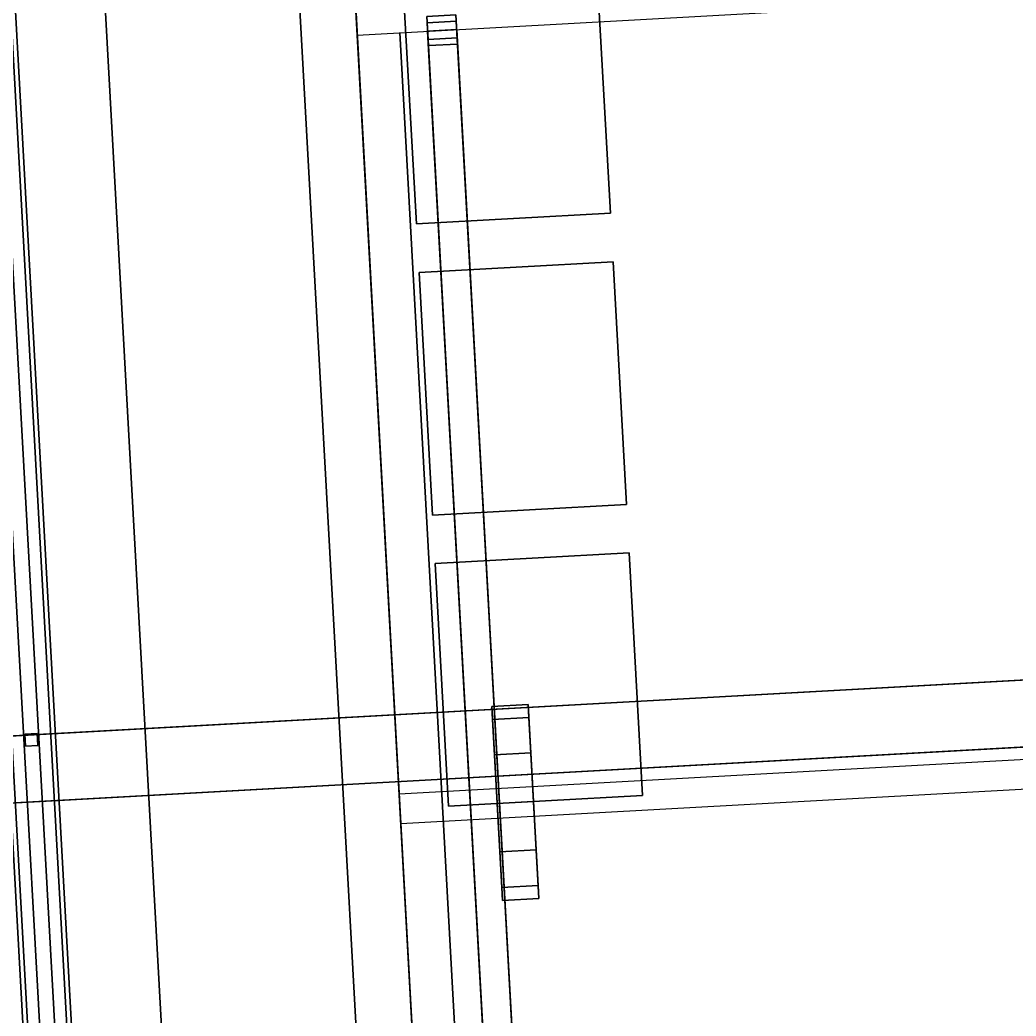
# Model space of a CAD drawing. Header units: millimetres. Extents: x -2005 to 6910, y -1718 to 7197.
# Drawn here: x -349 to 471, y 478 to 1298 of the extents above; entities that cross this region are included whole.
import ezdxf

# ---------------------------------------------------------------- set-up
doc = ezdxf.new("R2010")
doc.units = ezdxf.units.MM
for name, color, linetype in [('allocated_RRU_W_0', 7, 'Continuous'), ('allocated_RRU_W_1', 7, 'Continuous'), ('allocated_RRU_W_2', 7, 'Continuous'), ('embedded_beam_1', 7, 'Continuous'), ('embedded_beam_2', 7, 'Continuous'), ('fourth_floor_steel_deck', 7, 'Continuous'), ('retained_roof_bracing', 7, 'Continuous'), ('roof_cable_tray', 7, 'Continuous'), ('roof_guard', 7, 'Continuous'), ('roof_guard_mesh', 7, 'Continuous'), ('roof_parapet', 7, 'Continuous'), ('roof_slab', 7, 'Continuous'), ('tank_bosses_W', 7, 'Continuous'), ('tank_panels_W', 7, 'Continuous'), ('tank_ribs_W', 7, 'Continuous')]:
    doc.layers.add(name, color=color, linetype=linetype)

msp = doc.modelspace()

# ---------------------------------------------------------------- linework, layer by layer
at = {"layer": 'allocated_RRU_W_0'}
for points in [[(4.05, 651.22, 20700), (-6.99, 850.91, 20700), (152.77, 859.75, 20700), (163.81, 660.05, 20700)], [(4.05, 651.22, 21120), (163.81, 660.05, 21120), (152.77, 859.75, 21120), (-6.99, 850.91, 21120)], [(152.77, 859.75, 20700), (-6.99, 850.91, 20700), (-6.99, 850.91, 21120), (152.77, 859.75, 21120)], [(163.81, 660.05, 20700), (152.77, 859.75, 20700), (152.77, 859.75, 21120), (163.81, 660.05, 21120)], [(-6.99, 850.91, 20700), (4.05, 651.22, 20700), (4.05, 651.22, 21120), (-6.99, 850.91, 21120)], [(4.05, 651.22, 20700), (163.81, 660.05, 20700), (163.81, 660.05, 21120), (4.05, 651.22, 21120)]]:
    msp.add_3dface(points, dxfattribs=at)
at = {"layer": 'allocated_RRU_W_1'}
for points in [[(-9.2, 890.85, 20700), (-20.24, 1090.55, 20700), (139.52, 1099.38, 20700), (150.56, 899.68, 20700)], [(-9.2, 890.85, 21120), (150.56, 899.68, 21120), (139.52, 1099.38, 21120), (-20.24, 1090.55, 21120)], [(139.52, 1099.38, 20700), (-20.24, 1090.55, 20700), (-20.24, 1090.55, 21120), (139.52, 1099.38, 21120)], [(150.56, 899.68, 20700), (139.52, 1099.38, 20700), (139.52, 1099.38, 21120), (150.56, 899.68, 21120)], [(-20.24, 1090.55, 20700), (-9.2, 890.85, 20700), (-9.2, 890.85, 21120), (-20.24, 1090.55, 21120)], [(-9.2, 890.85, 20700), (150.56, 899.68, 20700), (150.56, 899.68, 21120), (-9.2, 890.85, 21120)]]:
    msp.add_3dface(points, dxfattribs=at)
at = {"layer": 'allocated_RRU_W_2'}
for points in [[(-22.45, 1130.48, 20700), (-33.49, 1330.18, 20700), (126.27, 1339.01, 20700), (137.31, 1139.32, 20700)], [(-22.45, 1130.48, 21120), (137.31, 1139.32, 21120), (126.27, 1339.01, 21120), (-33.49, 1330.18, 21120)], [(137.31, 1139.32, 20700), (126.27, 1339.01, 20700), (126.27, 1339.01, 21120), (137.31, 1139.32, 21120)], [(-33.49, 1330.18, 20700), (-22.45, 1130.48, 20700), (-22.45, 1130.48, 21120), (-33.49, 1330.18, 21120)], [(-22.45, 1130.48, 20700), (137.31, 1139.32, 20700), (137.31, 1139.32, 21120), (-22.45, 1130.48, 21120)]]:
    msp.add_3dface(points, dxfattribs=at)
at = {"layer": 'embedded_beam_1'}
msp.add_3dface([(-35.22, 637.03, 24820), (5156.85, 924.11, 24820), (5155.52, 948.07, 24820), (-36.55, 660.99, 24820)], dxfattribs=at)
at = {"layer": 'embedded_beam_2'}
msp.add_3dface([(-71.11, 1286.04, 24820), (5120.96, 1573.11, 24820), (5119.64, 1597.08, 24820), (-72.43, 1310, 24820)], dxfattribs=at)
at = {"layer": 'fourth_floor_steel_deck'}
msp.add_3dface([(0, 0, 20725), (5192.07, 287.08, 20725), (5098.22, 1984.49, 20725), (-93.85, 1697.41, 20725)], dxfattribs=at)
at = {"layer": 'retained_roof_bracing'}
for points in [[(-518.55, 699.94, 25082.1), (-560.25, 697.63, 25117.9), (637.92, 763.88, 26517.9), (679.62, 766.19, 26482.1)], [(-560.25, 697.63, 25117.9), (-557.21, 642.72, 25117.9), (640.96, 708.97, 26517.9), (637.92, 763.88, 26517.9)], [(-515.52, 645.02, 25082.1), (-518.55, 699.94, 25082.1), (679.62, 766.19, 26482.1), (682.65, 711.27, 26482.1)], [(-557.21, 642.72, 25117.9), (-515.52, 645.02, 25082.1), (682.65, 711.27, 26482.1), (640.96, 708.97, 26517.9)]]:
    msp.add_3dface(points, dxfattribs=at)
at = {"layer": 'roof_cable_tray'}
for points in [[(-339.96, 5315.34, 25137.5), (-499.72, 5306.5, 25137.5), (-198.73, -137.18, 25137.5), (-38.97, -128.35, 25137.5)], [(-499.72, 5306.5, 25062.5), (-339.96, 5315.34, 25062.5), (-38.97, -128.35, 25062.5), (-198.73, -137.18, 25062.5)], [(-339.96, 5315.34, 25062.5), (-339.96, 5315.34, 25137.5), (-38.97, -128.35, 25137.5), (-38.97, -128.35, 25062.5)], [(-499.72, 5306.5, 25137.5), (-499.72, 5306.5, 25062.5), (-198.73, -137.18, 25062.5), (-198.73, -137.18, 25137.5)]]:
    msp.add_3dface(points, dxfattribs=at)
at = {"layer": 'roof_guard'}
for points in [[(-623.15, 5473.95, 25100), (-619.34, 5474.16, 25088.24), (-299.14, -317, 25088.24), (-302.95, -317.21, 25100)], [(-619.34, 5474.16, 25111.76), (-623.15, 5473.95, 25100), (-302.95, -317.21, 25100), (-299.14, -317, 25111.76)], [(-623.15, 5473.95, 26050), (-619.34, 5474.16, 26038.24), (-299.14, -317, 26038.24), (-302.95, -317.21, 26050)], [(-619.34, 5474.16, 26061.76), (-623.15, 5473.95, 26050), (-302.95, -317.21, 26050), (-299.14, -317, 26061.76)], [(-619.34, 5474.16, 25088.24), (-609.35, 5474.71, 25080.98), (-289.15, -316.45, 25080.98), (-299.14, -317, 25088.24)], [(-609.35, 5474.71, 25119.02), (-619.34, 5474.16, 25111.76), (-299.14, -317, 25111.76), (-289.15, -316.45, 25119.02)], [(-619.34, 5474.16, 26038.24), (-609.35, 5474.71, 26030.98), (-289.15, -316.45, 26030.98), (-299.14, -317, 26038.24)], [(-609.35, 5474.71, 26069.02), (-619.34, 5474.16, 26061.76), (-299.14, -317, 26061.76), (-289.15, -316.45, 26069.02)], [(-609.35, 5474.71, 25080.98), (-597.01, 5475.39, 25080.98), (-276.81, -315.76, 25080.98), (-289.15, -316.45, 25080.98)], [(-597.01, 5475.39, 25119.02), (-609.35, 5474.71, 25119.02), (-289.15, -316.45, 25119.02), (-276.81, -315.76, 25119.02)], [(-609.35, 5474.71, 26030.98), (-597.01, 5475.39, 26030.98), (-276.81, -315.76, 26030.98), (-289.15, -316.45, 26030.98)], [(-597.01, 5475.39, 26069.02), (-609.35, 5474.71, 26069.02), (-289.15, -316.45, 26069.02), (-276.81, -315.76, 26069.02)], [(-597.01, 5475.39, 25080.98), (-587.03, 5475.94, 25088.24), (-266.82, -315.21, 25088.24), (-276.81, -315.76, 25080.98)], [(-587.03, 5475.94, 25111.76), (-597.01, 5475.39, 25119.02), (-276.81, -315.76, 25119.02), (-266.82, -315.21, 25111.76)], [(-597.01, 5475.39, 26030.98), (-587.03, 5475.94, 26038.24), (-266.82, -315.21, 26038.24), (-276.81, -315.76, 26030.98)], [(-587.03, 5475.94, 26061.76), (-597.01, 5475.39, 26069.02), (-276.81, -315.76, 26069.02), (-266.82, -315.21, 26061.76)], [(-587.03, 5475.94, 25088.24), (-583.21, 5476.15, 25100), (-263.01, -315, 25100), (-266.82, -315.21, 25088.24)], [(-583.21, 5476.15, 25100), (-587.03, 5475.94, 25111.76), (-266.82, -315.21, 25111.76), (-263.01, -315, 25100)], [(-587.03, 5475.94, 26038.24), (-583.21, 5476.15, 26050), (-263.01, -315, 26050), (-266.82, -315.21, 26038.24)], [(-583.21, 5476.15, 26050), (-587.03, 5475.94, 26061.76), (-266.82, -315.21, 26061.76), (-263.01, -315, 26050)]]:
    msp.add_3dface(points, dxfattribs=at)
at = {"layer": 'roof_guard_mesh'}
for points in [[(-344.2, 700.6, 25080), (-344.76, 710.58, 25080), (-334.77, 711.13, 25080), (-334.22, 701.15, 25080)], [(-344.2, 700.6, 26050), (-334.22, 701.15, 26050), (-334.77, 711.13, 26050), (-344.76, 710.58, 26050)], [(-334.77, 711.13, 25080), (-344.76, 710.58, 25080), (-344.76, 710.58, 26050), (-334.77, 711.13, 26050)], [(-344.76, 710.58, 25080), (-344.2, 700.6, 25080), (-344.2, 700.6, 26050), (-344.76, 710.58, 26050)], [(-334.22, 701.15, 25080), (-334.77, 711.13, 25080), (-334.77, 711.13, 26050), (-334.22, 701.15, 26050)], [(-344.2, 700.6, 25080), (-334.22, 701.15, 25080), (-334.22, 701.15, 26050), (-344.2, 700.6, 26050)]]:
    msp.add_3dface(points, dxfattribs=at)
at = {"layer": 'roof_parapet'}
for points in [[(-649.01, -35.88, 25000), (-936.09, 5156.18, 25000), (-287.08, 5192.07, 25000), (0, 0, 25000)], [(-649.01, -35.88, 25550), (0, 0, 25550), (-287.08, 5192.07, 25550), (-936.09, 5156.18, 25550)], [(0, 0, 25000), (-287.08, 5192.07, 25000), (-287.08, 5192.07, 25550), (0, 0, 25550)]]:
    msp.add_3dface(points, dxfattribs=at)
at = {"layer": 'roof_slab'}
for points in [[(0, 0, 24825), (-99.37, 1797.25, 24825), (5092.7, 2084.33, 24825), (5192.07, 287.08, 24825)], [(0, 0, 25000), (5192.07, 287.08, 25000), (5092.7, 2084.33, 25000), (-99.37, 1797.25, 25000)], [(-99.37, 1797.25, 24825), (0, 0, 24825), (0, 0, 25000), (-99.37, 1797.25, 25000)]]:
    msp.add_3dface(points, dxfattribs=at)
at = {"layer": 'tank_bosses_W'}
for points in [[(40.17, 722.6, 21147.5), (39.58, 733.3, 21187.5), (69.53, 734.96, 21187.5), (70.12, 724.26, 21147.5)], [(39.58, 733.3, 21187.5), (40.17, 722.6, 21227.5), (70.12, 724.26, 21227.5), (69.53, 734.96, 21187.5)], [(40.17, 722.6, 22072.5), (39.58, 733.3, 22112.5), (69.53, 734.96, 22112.5), (70.12, 724.26, 22072.5)], [(39.58, 733.3, 22112.5), (40.17, 722.6, 22152.5), (70.12, 724.26, 22152.5), (69.53, 734.96, 22112.5)], [(40.17, 722.6, 22997.5), (39.58, 733.3, 23037.5), (69.53, 734.96, 23037.5), (70.12, 724.26, 22997.5)], [(39.58, 733.3, 23037.5), (40.17, 722.6, 23077.5), (70.12, 724.26, 23077.5), (69.53, 734.96, 23037.5)], [(40.17, 722.6, 23922.5), (39.58, 733.3, 23962.5), (69.53, 734.96, 23962.5), (70.12, 724.26, 23922.5)], [(39.58, 733.3, 23962.5), (40.17, 722.6, 24002.5), (70.12, 724.26, 24002.5), (69.53, 734.96, 23962.5)], [(47.82, 584.25, 21227.5), (40.17, 722.6, 21227.5), (39.58, 733.3, 21187.5)], [(47.82, 584.25, 21227.5), (39.58, 733.3, 21187.5), (40.17, 722.6, 21147.5)], [(47.82, 584.25, 22152.5), (40.17, 722.6, 22152.5), (39.58, 733.3, 22112.5)], [(47.82, 584.25, 22152.5), (39.58, 733.3, 22112.5), (40.17, 722.6, 22072.5)], [(47.82, 584.25, 23077.5), (40.17, 722.6, 23077.5), (39.58, 733.3, 23037.5)], [(47.82, 584.25, 23077.5), (39.58, 733.3, 23037.5), (40.17, 722.6, 22997.5)], [(47.82, 584.25, 24002.5), (40.17, 722.6, 24002.5), (39.58, 733.3, 23962.5)], [(47.82, 584.25, 24002.5), (39.58, 733.3, 23962.5), (40.17, 722.6, 23922.5)], [(78.36, 575.2, 21187.5), (70.12, 724.26, 21147.5), (69.53, 734.96, 21187.5)], [(78.36, 575.2, 21187.5), (69.53, 734.96, 21187.5), (70.12, 724.26, 21227.5)], [(78.36, 575.2, 22112.5), (70.12, 724.26, 22072.5), (69.53, 734.96, 22112.5)], [(78.36, 575.2, 22112.5), (69.53, 734.96, 22112.5), (70.12, 724.26, 22152.5)], [(78.36, 575.2, 23037.5), (70.12, 724.26, 22997.5), (69.53, 734.96, 23037.5)], [(78.36, 575.2, 23037.5), (69.53, 734.96, 23037.5), (70.12, 724.26, 23077.5)], [(78.36, 575.2, 23962.5), (70.12, 724.26, 23922.5), (69.53, 734.96, 23962.5)], [(78.36, 575.2, 23962.5), (69.53, 734.96, 23962.5), (70.12, 724.26, 24002.5)], [(41.78, 693.36, 21118.22), (40.17, 722.6, 21147.5), (70.12, 724.26, 21147.5), (71.74, 695.02, 21118.22)], [(40.17, 722.6, 21227.5), (41.78, 693.36, 21256.78), (71.74, 695.02, 21256.78), (70.12, 724.26, 21227.5)], [(41.78, 693.36, 22043.22), (40.17, 722.6, 22072.5), (70.12, 724.26, 22072.5), (71.74, 695.02, 22043.22)], [(40.17, 722.6, 22152.5), (41.78, 693.36, 22181.78), (71.74, 695.02, 22181.78), (70.12, 724.26, 22152.5)], [(41.78, 693.36, 22968.22), (40.17, 722.6, 22997.5), (70.12, 724.26, 22997.5), (71.74, 695.02, 22968.22)], [(40.17, 722.6, 23077.5), (41.78, 693.36, 23106.78), (71.74, 695.02, 23106.78), (70.12, 724.26, 23077.5)], [(41.78, 693.36, 23893.22), (40.17, 722.6, 23922.5), (70.12, 724.26, 23922.5), (71.74, 695.02, 23893.22)], [(40.17, 722.6, 24002.5), (41.78, 693.36, 24031.78), (71.74, 695.02, 24031.78), (70.12, 724.26, 24002.5)], [(47.82, 584.25, 21227.5), (41.78, 693.36, 21256.78), (40.17, 722.6, 21227.5)], [(47.82, 584.25, 21227.5), (40.17, 722.6, 21147.5), (41.78, 693.36, 21118.22)], [(47.82, 584.25, 22152.5), (41.78, 693.36, 22181.78), (40.17, 722.6, 22152.5)], [(47.82, 584.25, 22152.5), (40.17, 722.6, 22072.5), (41.78, 693.36, 22043.22)], [(47.82, 584.25, 23077.5), (41.78, 693.36, 23106.78), (40.17, 722.6, 23077.5)], [(47.82, 584.25, 23077.5), (40.17, 722.6, 22997.5), (41.78, 693.36, 22968.22)], [(47.82, 584.25, 24002.5), (41.78, 693.36, 24031.78), (40.17, 722.6, 24002.5)], [(47.82, 584.25, 24002.5), (40.17, 722.6, 23922.5), (41.78, 693.36, 23893.22)], [(78.36, 575.2, 21187.5), (71.74, 695.02, 21118.22), (70.12, 724.26, 21147.5)], [(78.36, 575.2, 21187.5), (70.12, 724.26, 21227.5), (71.74, 695.02, 21256.78)], [(78.36, 575.2, 22112.5), (71.74, 695.02, 22043.22), (70.12, 724.26, 22072.5)], [(78.36, 575.2, 22112.5), (70.12, 724.26, 22152.5), (71.74, 695.02, 22181.78)], [(78.36, 575.2, 23037.5), (71.74, 695.02, 22968.22), (70.12, 724.26, 22997.5)], [(78.36, 575.2, 23037.5), (70.12, 724.26, 23077.5), (71.74, 695.02, 23106.78)], [(78.36, 575.2, 23962.5), (71.74, 695.02, 23893.22), (70.12, 724.26, 23922.5)], [(78.36, 575.2, 23962.5), (70.12, 724.26, 24002.5), (71.74, 695.02, 24031.78)], [(43.99, 653.43, 21107.5), (41.78, 693.36, 21118.22), (71.74, 695.02, 21118.22), (73.95, 655.08, 21107.5)], [(41.78, 693.36, 21256.78), (43.99, 653.43, 21267.5), (73.95, 655.08, 21267.5), (71.74, 695.02, 21256.78)], [(43.99, 653.43, 22032.5), (41.78, 693.36, 22043.22), (71.74, 695.02, 22043.22), (73.95, 655.08, 22032.5)], [(41.78, 693.36, 22181.78), (43.99, 653.43, 22192.5), (73.95, 655.08, 22192.5), (71.74, 695.02, 22181.78)], [(43.99, 653.43, 22957.5), (41.78, 693.36, 22968.22), (71.74, 695.02, 22968.22), (73.95, 655.08, 22957.5)], [(41.78, 693.36, 23106.78), (43.99, 653.43, 23117.5), (73.95, 655.08, 23117.5), (71.74, 695.02, 23106.78)], [(43.99, 653.43, 23882.5), (41.78, 693.36, 23893.22), (71.74, 695.02, 23893.22), (73.95, 655.08, 23882.5)], [(41.78, 693.36, 24031.78), (43.99, 653.43, 24042.5), (73.95, 655.08, 24042.5), (71.74, 695.02, 24031.78)], [(47.82, 584.25, 21227.5), (43.99, 653.43, 21267.5), (41.78, 693.36, 21256.78)], [(47.82, 584.25, 21227.5), (41.78, 693.36, 21118.22), (43.99, 653.43, 21107.5)], [(47.82, 584.25, 22152.5), (43.99, 653.43, 22192.5), (41.78, 693.36, 22181.78)], [(47.82, 584.25, 22152.5), (41.78, 693.36, 22043.22), (43.99, 653.43, 22032.5)], [(47.82, 584.25, 23077.5), (43.99, 653.43, 23117.5), (41.78, 693.36, 23106.78)], [(47.82, 584.25, 23077.5), (41.78, 693.36, 22968.22), (43.99, 653.43, 22957.5)], [(47.82, 584.25, 24002.5), (43.99, 653.43, 24042.5), (41.78, 693.36, 24031.78)], [(47.82, 584.25, 24002.5), (41.78, 693.36, 23893.22), (43.99, 653.43, 23882.5)], [(78.36, 575.2, 21187.5), (73.95, 655.08, 21107.5), (71.74, 695.02, 21118.22)], [(78.36, 575.2, 21187.5), (71.74, 695.02, 21256.78), (73.95, 655.08, 21267.5)], [(78.36, 575.2, 22112.5), (73.95, 655.08, 22032.5), (71.74, 695.02, 22043.22)], [(78.36, 575.2, 22112.5), (71.74, 695.02, 22181.78), (73.95, 655.08, 22192.5)], [(78.36, 575.2, 23037.5), (73.95, 655.08, 22957.5), (71.74, 695.02, 22968.22)], [(78.36, 575.2, 23037.5), (71.74, 695.02, 23106.78), (73.95, 655.08, 23117.5)], [(78.36, 575.2, 23962.5), (73.95, 655.08, 23882.5), (71.74, 695.02, 23893.22)], [(78.36, 575.2, 23962.5), (71.74, 695.02, 24031.78), (73.95, 655.08, 24042.5)], [(46.2, 613.49, 21118.22), (43.99, 653.43, 21107.5), (73.95, 655.08, 21107.5), (76.16, 615.14, 21118.22)], [(43.99, 653.43, 21267.5), (46.2, 613.49, 21256.78), (76.16, 615.14, 21256.78), (73.95, 655.08, 21267.5)], [(46.2, 613.49, 22043.22), (43.99, 653.43, 22032.5), (73.95, 655.08, 22032.5), (76.16, 615.14, 22043.22)], [(43.99, 653.43, 22192.5), (46.2, 613.49, 22181.78), (76.16, 615.14, 22181.78), (73.95, 655.08, 22192.5)], [(46.2, 613.49, 22968.22), (43.99, 653.43, 22957.5), (73.95, 655.08, 22957.5), (76.16, 615.14, 22968.22)], [(43.99, 653.43, 23117.5), (46.2, 613.49, 23106.78), (76.16, 615.14, 23106.78), (73.95, 655.08, 23117.5)], [(46.2, 613.49, 23893.22), (43.99, 653.43, 23882.5), (73.95, 655.08, 23882.5), (76.16, 615.14, 23893.22)], [(43.99, 653.43, 24042.5), (46.2, 613.49, 24031.78), (76.16, 615.14, 24031.78), (73.95, 655.08, 24042.5)], [(47.82, 584.25, 21227.5), (46.2, 613.49, 21256.78), (43.99, 653.43, 21267.5)], [(47.82, 584.25, 21227.5), (43.99, 653.43, 21107.5), (46.2, 613.49, 21118.22)], [(47.82, 584.25, 22152.5), (46.2, 613.49, 22181.78), (43.99, 653.43, 22192.5)], [(47.82, 584.25, 22152.5), (43.99, 653.43, 22032.5), (46.2, 613.49, 22043.22)], [(47.82, 584.25, 23077.5), (46.2, 613.49, 23106.78), (43.99, 653.43, 23117.5)], [(47.82, 584.25, 23077.5), (43.99, 653.43, 22957.5), (46.2, 613.49, 22968.22)], [(47.82, 584.25, 24002.5), (46.2, 613.49, 24031.78), (43.99, 653.43, 24042.5)], [(47.82, 584.25, 24002.5), (43.99, 653.43, 23882.5), (46.2, 613.49, 23893.22)], [(78.36, 575.2, 21187.5), (76.16, 615.14, 21118.22), (73.95, 655.08, 21107.5)], [(78.36, 575.2, 21187.5), (73.95, 655.08, 21267.5), (76.16, 615.14, 21256.78)], [(78.36, 575.2, 22112.5), (76.16, 615.14, 22043.22), (73.95, 655.08, 22032.5)], [(78.36, 575.2, 22112.5), (73.95, 655.08, 22192.5), (76.16, 615.14, 22181.78)], [(78.36, 575.2, 23037.5), (76.16, 615.14, 22968.22), (73.95, 655.08, 22957.5)], [(78.36, 575.2, 23037.5), (73.95, 655.08, 23117.5), (76.16, 615.14, 23106.78)], [(78.36, 575.2, 23962.5), (76.16, 615.14, 23893.22), (73.95, 655.08, 23882.5)], [(78.36, 575.2, 23962.5), (73.95, 655.08, 24042.5), (76.16, 615.14, 24031.78)], [(47.82, 584.25, 21147.5), (46.2, 613.49, 21118.22), (76.16, 615.14, 21118.22), (77.77, 585.91, 21147.5)], [(46.2, 613.49, 21256.78), (47.82, 584.25, 21227.5), (77.77, 585.91, 21227.5), (76.16, 615.14, 21256.78)], [(47.82, 584.25, 22072.5), (46.2, 613.49, 22043.22), (76.16, 615.14, 22043.22), (77.77, 585.91, 22072.5)], [(46.2, 613.49, 22181.78), (47.82, 584.25, 22152.5), (77.77, 585.91, 22152.5), (76.16, 615.14, 22181.78)], [(47.82, 584.25, 22997.5), (46.2, 613.49, 22968.22), (76.16, 615.14, 22968.22), (77.77, 585.91, 22997.5)], [(46.2, 613.49, 23106.78), (47.82, 584.25, 23077.5), (77.77, 585.91, 23077.5), (76.16, 615.14, 23106.78)], [(47.82, 584.25, 23922.5), (46.2, 613.49, 23893.22), (76.16, 615.14, 23893.22), (77.77, 585.91, 23922.5)], [(46.2, 613.49, 24031.78), (47.82, 584.25, 24002.5), (77.77, 585.91, 24002.5), (76.16, 615.14, 24031.78)], [(47.82, 584.25, 21227.5), (46.2, 613.49, 21118.22), (47.82, 584.25, 21147.5)], [(47.82, 584.25, 22152.5), (46.2, 613.49, 22043.22), (47.82, 584.25, 22072.5)], [(47.82, 584.25, 23077.5), (46.2, 613.49, 22968.22), (47.82, 584.25, 22997.5)], [(47.82, 584.25, 24002.5), (46.2, 613.49, 23893.22), (47.82, 584.25, 23922.5)], [(78.36, 575.2, 21187.5), (77.77, 585.91, 21147.5), (76.16, 615.14, 21118.22)], [(78.36, 575.2, 21187.5), (76.16, 615.14, 21256.78), (77.77, 585.91, 21227.5)], [(78.36, 575.2, 22112.5), (77.77, 585.91, 22072.5), (76.16, 615.14, 22043.22)], [(78.36, 575.2, 22112.5), (76.16, 615.14, 22181.78), (77.77, 585.91, 22152.5)], [(78.36, 575.2, 23037.5), (77.77, 585.91, 22997.5), (76.16, 615.14, 22968.22)], [(78.36, 575.2, 23037.5), (76.16, 615.14, 23106.78), (77.77, 585.91, 23077.5)], [(78.36, 575.2, 23962.5), (77.77, 585.91, 23922.5), (76.16, 615.14, 23893.22)], [(78.36, 575.2, 23962.5), (76.16, 615.14, 24031.78), (77.77, 585.91, 24002.5)], [(48.41, 573.55, 21187.5), (47.82, 584.25, 21147.5), (77.77, 585.91, 21147.5), (78.36, 575.2, 21187.5)], [(47.82, 584.25, 21227.5), (48.41, 573.55, 21187.5), (78.36, 575.2, 21187.5), (77.77, 585.91, 21227.5)], [(48.41, 573.55, 22112.5), (47.82, 584.25, 22072.5), (77.77, 585.91, 22072.5), (78.36, 575.2, 22112.5)], [(47.82, 584.25, 22152.5), (48.41, 573.55, 22112.5), (78.36, 575.2, 22112.5), (77.77, 585.91, 22152.5)], [(48.41, 573.55, 23037.5), (47.82, 584.25, 22997.5), (77.77, 585.91, 22997.5), (78.36, 575.2, 23037.5)], [(47.82, 584.25, 23077.5), (48.41, 573.55, 23037.5), (78.36, 575.2, 23037.5), (77.77, 585.91, 23077.5)], [(48.41, 573.55, 23962.5), (47.82, 584.25, 23922.5), (77.77, 585.91, 23922.5), (78.36, 575.2, 23962.5)], [(47.82, 584.25, 24002.5), (48.41, 573.55, 23962.5), (78.36, 575.2, 23962.5), (77.77, 585.91, 24002.5)], [(47.82, 584.25, 21227.5), (47.82, 584.25, 21147.5), (48.41, 573.55, 21187.5)], [(47.82, 584.25, 22152.5), (47.82, 584.25, 22072.5), (48.41, 573.55, 22112.5)], [(47.82, 584.25, 23077.5), (47.82, 584.25, 22997.5), (48.41, 573.55, 23037.5)], [(47.82, 584.25, 24002.5), (47.82, 584.25, 23922.5), (48.41, 573.55, 23962.5)]]:
    msp.add_3dface(points, dxfattribs=at)
at = {"layer": 'tank_panels_W'}
for points in [[(-36.16, 1287.97, 20737), (34.28, 13.91, 20737), (34.28, 13.91, 21638), (-36.16, 1287.97, 21638)], [(-36.16, 1287.97, 21662), (34.28, 13.91, 21662), (34.28, 13.91, 22563), (-36.16, 1287.97, 22563)], [(-36.16, 1287.97, 22587), (34.28, 13.91, 22587), (34.28, 13.91, 23488), (-36.16, 1287.97, 23488)], [(-36.16, 1287.97, 23512), (34.28, 13.91, 23512), (34.28, 13.91, 24413), (-36.16, 1287.97, 24413)]]:
    msp.add_3dface(points, dxfattribs=at)
at = {"layer": 'tank_ribs_W'}
for points in [[(-13.86, 1301.22, 21638), (-12.53, 1277.26, 21638), (11.43, 1278.58, 21638), (10.11, 1302.54, 21638)], [(-13.86, 1301.22, 20737), (10.11, 1302.54, 20737), (11.43, 1278.58, 20737), (-12.53, 1277.26, 20737)], [(-13.86, 1301.22, 22563), (-12.53, 1277.26, 22563), (11.43, 1278.58, 22563), (10.11, 1302.54, 22563)], [(-13.86, 1301.22, 21662), (10.11, 1302.54, 21662), (11.43, 1278.58, 21662), (-12.53, 1277.26, 21662)], [(-13.86, 1301.22, 23488), (-12.53, 1277.26, 23488), (11.43, 1278.58, 23488), (10.11, 1302.54, 23488)], [(-13.86, 1301.22, 22587), (10.11, 1302.54, 22587), (11.43, 1278.58, 22587), (-12.53, 1277.26, 22587)], [(-13.86, 1301.22, 24413), (-12.53, 1277.26, 24413), (11.43, 1278.58, 24413), (10.11, 1302.54, 24413)], [(-13.86, 1301.22, 23512), (10.11, 1302.54, 23512), (11.43, 1278.58, 23512), (-12.53, 1277.26, 23512)], [(-12.53, 1277.26, 21638), (-13.86, 1301.22, 21638), (-13.86, 1301.22, 20737), (-12.53, 1277.26, 20737)], [(-12.53, 1277.26, 22563), (-13.86, 1301.22, 22563), (-13.86, 1301.22, 21662), (-12.53, 1277.26, 21662)], [(-12.53, 1277.26, 23488), (-13.86, 1301.22, 23488), (-13.86, 1301.22, 22587), (-12.53, 1277.26, 22587)], [(-12.53, 1277.26, 24413), (-13.86, 1301.22, 24413), (-13.86, 1301.22, 23512), (-12.53, 1277.26, 23512)], [(10.39, 1297.47, 20746.8), (11.15, 1283.65, 20727.2), (-12.81, 1282.33, 20727.2), (-13.58, 1296.15, 20746.8)], [(10.39, 1297.47, 20746.8), (-13.58, 1296.15, 20746.8), (56.87, 22.09, 21647.8), (80.83, 23.42, 21647.8)], [(11.15, 1283.65, 21647.8), (10.39, 1297.47, 21628.2), (-13.58, 1296.15, 21628.2), (-12.81, 1282.33, 21647.8)], [(-13.58, 1296.15, 21628.2), (10.39, 1297.47, 21628.2), (80.83, 23.42, 20727.2), (56.87, 22.09, 20727.2)], [(10.39, 1297.47, 21671.8), (11.15, 1283.65, 21652.2), (-12.81, 1282.33, 21652.2), (-13.58, 1296.15, 21671.8)], [(10.39, 1297.47, 21671.8), (-13.58, 1296.15, 21671.8), (56.87, 22.09, 22572.8), (80.83, 23.42, 22572.8)], [(11.15, 1283.65, 22572.8), (10.39, 1297.47, 22553.2), (-13.58, 1296.15, 22553.2), (-12.81, 1282.33, 22572.8)], [(-13.58, 1296.15, 22553.2), (10.39, 1297.47, 22553.2), (80.83, 23.42, 21652.2), (56.87, 22.09, 21652.2)], [(10.39, 1297.47, 22596.8), (11.15, 1283.65, 22577.2), (-12.81, 1282.33, 22577.2), (-13.58, 1296.15, 22596.8)], [(10.39, 1297.47, 22596.8), (-13.58, 1296.15, 22596.8), (56.87, 22.09, 23497.8), (80.83, 23.42, 23497.8)], [(11.15, 1283.65, 23497.8), (10.39, 1297.47, 23478.2), (-13.58, 1296.15, 23478.2), (-12.81, 1282.33, 23497.8)], [(-13.58, 1296.15, 23478.2), (10.39, 1297.47, 23478.2), (80.83, 23.42, 22577.2), (56.87, 22.09, 22577.2)], [(10.39, 1297.47, 23521.8), (11.15, 1283.65, 23502.2), (-12.81, 1282.33, 23502.2), (-13.58, 1296.15, 23521.8)], [(10.39, 1297.47, 23521.8), (-13.58, 1296.15, 23521.8), (56.87, 22.09, 24422.8), (80.83, 23.42, 24422.8)], [(11.15, 1283.65, 24422.8), (10.39, 1297.47, 24403.2), (-13.58, 1296.15, 24403.2), (-12.81, 1282.33, 24422.8)], [(-13.58, 1296.15, 24403.2), (10.39, 1297.47, 24403.2), (80.83, 23.42, 23502.2), (56.87, 22.09, 23502.2)], [(-13.58, 1296.15, 20746.8), (-12.81, 1282.33, 20727.2), (57.63, 8.27, 21628.2), (56.87, 22.09, 21647.8)], [(-12.81, 1282.33, 21647.8), (-13.58, 1296.15, 21628.2), (56.87, 22.09, 20727.2), (57.63, 8.27, 20746.8)], [(-13.58, 1296.15, 21671.8), (-12.81, 1282.33, 21652.2), (57.63, 8.27, 22553.2), (56.87, 22.09, 22572.8)], [(-12.81, 1282.33, 22572.8), (-13.58, 1296.15, 22553.2), (56.87, 22.09, 21652.2), (57.63, 8.27, 21671.8)], [(-13.58, 1296.15, 22596.8), (-12.81, 1282.33, 22577.2), (57.63, 8.27, 23478.2), (56.87, 22.09, 23497.8)], [(-12.81, 1282.33, 23497.8), (-13.58, 1296.15, 23478.2), (56.87, 22.09, 22577.2), (57.63, 8.27, 22596.8)], [(-13.58, 1296.15, 23521.8), (-12.81, 1282.33, 23502.2), (57.63, 8.27, 24403.2), (56.87, 22.09, 24422.8)], [(-12.81, 1282.33, 24422.8), (-13.58, 1296.15, 24403.2), (56.87, 22.09, 23502.2), (57.63, 8.27, 23521.8)], [(10.11, 1302.54, 21638), (11.43, 1278.58, 21638), (11.43, 1278.58, 20737), (10.11, 1302.54, 20737)], [(10.11, 1302.54, 22563), (11.43, 1278.58, 22563), (11.43, 1278.58, 21662), (10.11, 1302.54, 21662)], [(10.11, 1302.54, 23488), (11.43, 1278.58, 23488), (11.43, 1278.58, 22587), (10.11, 1302.54, 22587)], [(10.11, 1302.54, 24413), (11.43, 1278.58, 24413), (11.43, 1278.58, 23512), (10.11, 1302.54, 23512)], [(11.15, 1283.65, 20727.2), (10.39, 1297.47, 20746.8), (80.83, 23.42, 21647.8), (81.59, 9.6, 21628.2)], [(10.39, 1297.47, 21628.2), (11.15, 1283.65, 21647.8), (81.59, 9.6, 20746.8), (80.83, 23.42, 20727.2)], [(11.15, 1283.65, 21652.2), (10.39, 1297.47, 21671.8), (80.83, 23.42, 22572.8), (81.59, 9.6, 22553.2)], [(10.39, 1297.47, 22553.2), (11.15, 1283.65, 22572.8), (81.59, 9.6, 21671.8), (80.83, 23.42, 21652.2)], [(11.15, 1283.65, 22577.2), (10.39, 1297.47, 22596.8), (80.83, 23.42, 23497.8), (81.59, 9.6, 23478.2)], [(10.39, 1297.47, 23478.2), (11.15, 1283.65, 23497.8), (81.59, 9.6, 22596.8), (80.83, 23.42, 22577.2)], [(11.15, 1283.65, 23502.2), (10.39, 1297.47, 23521.8), (80.83, 23.42, 24422.8), (81.59, 9.6, 24403.2)], [(10.39, 1297.47, 24403.2), (11.15, 1283.65, 24422.8), (81.59, 9.6, 23521.8), (80.83, 23.42, 23502.2)], [(10.77, 1290.56, 20749), (10.77, 1290.56, 20725), (-13.2, 1289.24, 20725), (-13.2, 1289.24, 20749)], [(10.77, 1290.56, 20749), (-13.2, 1289.24, 20749), (57.25, 15.18, 20749), (81.21, 16.51, 20749)], [(-13.2, 1289.24, 20725), (10.77, 1290.56, 20725), (81.21, 16.51, 20725), (57.25, 15.18, 20725)], [(-13.2, 1289.24, 21650), (10.77, 1290.56, 21650), (10.77, 1290.56, 21626), (-13.2, 1289.24, 21626)], [(57.25, 15.18, 21650), (81.21, 16.51, 21650), (10.77, 1290.56, 21650), (-13.2, 1289.24, 21650)], [(81.21, 16.51, 21626), (57.25, 15.18, 21626), (-13.2, 1289.24, 21626), (10.77, 1290.56, 21626)], [(10.77, 1290.56, 21674), (10.77, 1290.56, 21650), (-13.2, 1289.24, 21650), (-13.2, 1289.24, 21674)], [(10.77, 1290.56, 21674), (-13.2, 1289.24, 21674), (57.25, 15.18, 21674), (81.21, 16.51, 21674)], [(-13.2, 1289.24, 21650), (10.77, 1290.56, 21650), (81.21, 16.51, 21650), (57.25, 15.18, 21650)], [(-13.2, 1289.24, 22575), (10.77, 1290.56, 22575), (10.77, 1290.56, 22551), (-13.2, 1289.24, 22551)], [(57.25, 15.18, 22575), (81.21, 16.51, 22575), (10.77, 1290.56, 22575), (-13.2, 1289.24, 22575)], [(81.21, 16.51, 22551), (57.25, 15.18, 22551), (-13.2, 1289.24, 22551), (10.77, 1290.56, 22551)], [(10.77, 1290.56, 22599), (10.77, 1290.56, 22575), (-13.2, 1289.24, 22575), (-13.2, 1289.24, 22599)], [(10.77, 1290.56, 22599), (-13.2, 1289.24, 22599), (57.25, 15.18, 22599), (81.21, 16.51, 22599)], [(-13.2, 1289.24, 22575), (10.77, 1290.56, 22575), (81.21, 16.51, 22575), (57.25, 15.18, 22575)], [(-13.2, 1289.24, 23500), (10.77, 1290.56, 23500), (10.77, 1290.56, 23476), (-13.2, 1289.24, 23476)], [(57.25, 15.18, 23500), (81.21, 16.51, 23500), (10.77, 1290.56, 23500), (-13.2, 1289.24, 23500)], [(81.21, 16.51, 23476), (57.25, 15.18, 23476), (-13.2, 1289.24, 23476), (10.77, 1290.56, 23476)], [(10.77, 1290.56, 23524), (10.77, 1290.56, 23500), (-13.2, 1289.24, 23500), (-13.2, 1289.24, 23524)], [(10.77, 1290.56, 23524), (-13.2, 1289.24, 23524), (57.25, 15.18, 23524), (81.21, 16.51, 23524)], [(-13.2, 1289.24, 23500), (10.77, 1290.56, 23500), (81.21, 16.51, 23500), (57.25, 15.18, 23500)], [(-13.2, 1289.24, 24425), (10.77, 1290.56, 24425), (10.77, 1290.56, 24401), (-13.2, 1289.24, 24401)], [(57.25, 15.18, 24425), (81.21, 16.51, 24425), (10.77, 1290.56, 24425), (-13.2, 1289.24, 24425)], [(81.21, 16.51, 24401), (57.25, 15.18, 24401), (-13.2, 1289.24, 24401), (10.77, 1290.56, 24401)], [(-13.2, 1289.24, 20749), (-13.2, 1289.24, 20725), (57.25, 15.18, 20725), (57.25, 15.18, 20749)], [(57.25, 15.18, 21626), (57.25, 15.18, 21650), (-13.2, 1289.24, 21650), (-13.2, 1289.24, 21626)], [(-13.2, 1289.24, 21674), (-13.2, 1289.24, 21650), (57.25, 15.18, 21650), (57.25, 15.18, 21674)], [(57.25, 15.18, 22551), (57.25, 15.18, 22575), (-13.2, 1289.24, 22575), (-13.2, 1289.24, 22551)], [(-13.2, 1289.24, 22599), (-13.2, 1289.24, 22575), (57.25, 15.18, 22575), (57.25, 15.18, 22599)], [(57.25, 15.18, 23476), (57.25, 15.18, 23500), (-13.2, 1289.24, 23500), (-13.2, 1289.24, 23476)], [(-13.2, 1289.24, 23524), (-13.2, 1289.24, 23500), (57.25, 15.18, 23500), (57.25, 15.18, 23524)], [(57.25, 15.18, 24401), (57.25, 15.18, 24425), (-13.2, 1289.24, 24425), (-13.2, 1289.24, 24401)], [(10.77, 1290.56, 20725), (10.77, 1290.56, 20749), (81.21, 16.51, 20749), (81.21, 16.51, 20725)], [(81.21, 16.51, 21650), (81.21, 16.51, 21626), (10.77, 1290.56, 21626), (10.77, 1290.56, 21650)], [(10.77, 1290.56, 21650), (10.77, 1290.56, 21674), (81.21, 16.51, 21674), (81.21, 16.51, 21650)], [(81.21, 16.51, 22575), (81.21, 16.51, 22551), (10.77, 1290.56, 22551), (10.77, 1290.56, 22575)], [(10.77, 1290.56, 22575), (10.77, 1290.56, 22599), (81.21, 16.51, 22599), (81.21, 16.51, 22575)], [(81.21, 16.51, 23500), (81.21, 16.51, 23476), (10.77, 1290.56, 23476), (10.77, 1290.56, 23500)], [(10.77, 1290.56, 23500), (10.77, 1290.56, 23524), (81.21, 16.51, 23524), (81.21, 16.51, 23500)], [(81.21, 16.51, 24425), (81.21, 16.51, 24401), (10.77, 1290.56, 24401), (10.77, 1290.56, 24425)], [(-12.81, 1282.33, 20727.2), (11.15, 1283.65, 20727.2), (81.59, 9.6, 21628.2), (57.63, 8.27, 21628.2)], [(11.15, 1283.65, 21647.8), (-12.81, 1282.33, 21647.8), (57.63, 8.27, 20746.8), (81.59, 9.6, 20746.8)], [(-12.81, 1282.33, 21652.2), (11.15, 1283.65, 21652.2), (81.59, 9.6, 22553.2), (57.63, 8.27, 22553.2)], [(11.15, 1283.65, 22572.8), (-12.81, 1282.33, 22572.8), (57.63, 8.27, 21671.8), (81.59, 9.6, 21671.8)], [(-12.81, 1282.33, 22577.2), (11.15, 1283.65, 22577.2), (81.59, 9.6, 23478.2), (57.63, 8.27, 23478.2)], [(11.15, 1283.65, 23497.8), (-12.81, 1282.33, 23497.8), (57.63, 8.27, 22596.8), (81.59, 9.6, 22596.8)], [(-12.81, 1282.33, 23502.2), (11.15, 1283.65, 23502.2), (81.59, 9.6, 24403.2), (57.63, 8.27, 24403.2)], [(11.15, 1283.65, 24422.8), (-12.81, 1282.33, 24422.8), (57.63, 8.27, 23521.8), (81.59, 9.6, 23521.8)], [(11.43, 1278.58, 21638), (-12.53, 1277.26, 21638), (-12.53, 1277.26, 20737), (11.43, 1278.58, 20737)], [(11.43, 1278.58, 22563), (-12.53, 1277.26, 22563), (-12.53, 1277.26, 21662), (11.43, 1278.58, 21662)], [(11.43, 1278.58, 23488), (-12.53, 1277.26, 23488), (-12.53, 1277.26, 22587), (11.43, 1278.58, 22587)], [(11.43, 1278.58, 24413), (-12.53, 1277.26, 24413), (-12.53, 1277.26, 23512), (11.43, 1278.58, 23512)]]:
    msp.add_3dface(points, dxfattribs=at)

doc.saveas('drawing.dxf')
